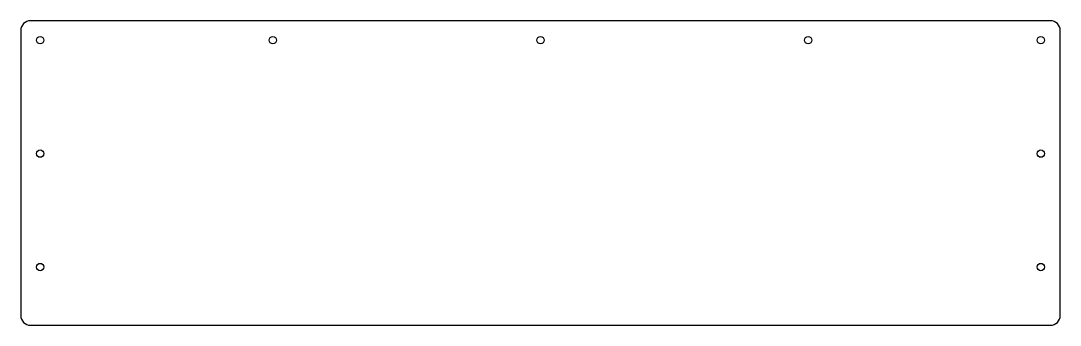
# Model space of a CAD drawing. Header units: millimetres. Extents: x -268 to 268, y -78 to 78.
import ezdxf

# ---------------------------------------------------------------- set-up
doc = ezdxf.new("R2010")
doc.units = ezdxf.units.MM

msp = doc.modelspace()

# ---------------------------------------------------------------- linework, layer by layer
at = {"color": 7, "linetype": 'Continuous', "lineweight": 25}
for p, q in [((263, 78.5), (-263, 78.5)), ((-268, 73.5), (-268, -73.5)), ((268, -73.5), (268, 73.5)), ((-263, -78.5), (263, -78.5))]:
    msp.add_line(p, q, dxfattribs=at)
for centre in [(-258, 68.5), (-138, 68.5), (0, 68.5), (138, 68.5), (258, 68.5), (-258, 10), (258, 10), (-258, -48.5), (258, -48.5)]:
    msp.add_circle(centre, 1.9, dxfattribs=at)
for centre, start, end in [((-263, 73.5), 90, 180), ((263, 73.5), 0, 90), ((-263, -73.5), 180, 270), ((263, -73.5), 270, 0)]:
    msp.add_arc(centre, 5, start, end, dxfattribs=at)

doc.saveas('drawing.dxf')
